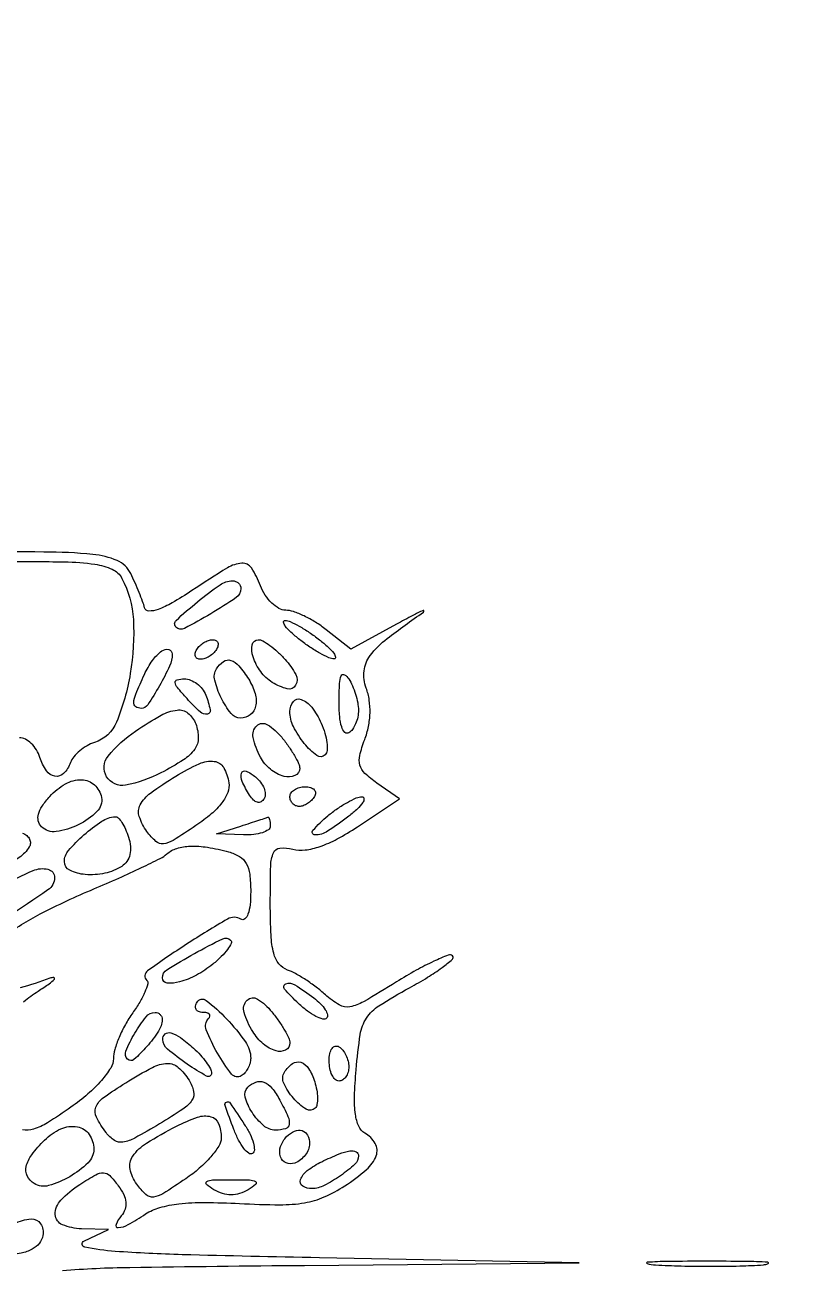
# Model space of a CAD drawing. Extents: x 24 to 1546, y 0 to 2379.
# Drawn here: x 635 to 713.8, y 1478.9 to 1605.7 of the extents above; entities that cross this region are included whole.
import ezdxf

# ---------------------------------------------------------------- set-up
doc = ezdxf.new("R2010")
doc.units = 0
doc.header["$MEASUREMENT"] = 0
doc.layers.get('0').update_dxf_attribs({"linetype": 'CONTINUOUS'})

msp = doc.modelspace()

# ---------------------------------------------------------------- linework, layer by layer
for points in [[(339.46395, 1554.999339, -0.000003), (282.698834, 1555.153426, -0.227171)], [(465.537864, 1516.025958, 0.00052), (514.769083, 1516.135333, 0.000015), (559.321584, 1516.282001, 0.198049), (559.82472, 1516.491386, 0.666901), (559.738404, 1516.700818, 0.000016), (515.705282, 1516.855093, 0.000528), (466.942902, 1516.972909, 0.000315)], [(638.790692, 1478.687219, -0.016172), (645.671988, 1479.006554, -0.001353), (663.5, 1479.208497), (691.5, 1479.449896), (665, 1479.974948, -0.001609), (651.014348, 1480.297076, -0.011239), (644.190524, 1480.629815, -0.033659), (641.074224, 1481.064178, -0.718694), (641, 1481.686614), (643.5, 1482.873227), (640.75, 1482.936614, -0.092332), (638.799126, 1483.346694, -0.293683), (638.072461, 1484.390468, -0.204376), (638.632635, 1485.85057, -0.055362), (640.583091, 1487.462486, -0.015306), (642.193172, 1488.448372, -0.139021), (642.984826, 1488.644243, -0.193822), (643.632966, 1488.357425, -0.034992), (644.500407, 1487.330331, -0.042828), (645.050255, 1486.424927, -0.091446), (645.273866, 1485.640742, -0.111403), (645.183585, 1484.93086, -0.086297), (644.794871, 1484.252835, 0.075476), (644.265142, 1483.373223, 0.559944), (644.497434, 1483.054294, 0.10914), (645.492261, 1483.358779, 0.016403), (647.285652, 1484.451511, -0.077942), (648.727073, 1485.102954, -0.039629), (650.685434, 1485.478945, -0.028945), (653.304251, 1485.616806, -0.011908), (656.858844, 1485.51336, 0.011157), (660.969542, 1485.387553, 0.043588), (663.500854, 1485.587535, 0.061662), (665.490403, 1486.179357, 0.040606), (667.595997, 1487.311849, 0.034445), (669.801373, 1488.965866, 0.124926), (670.797612, 1490.391653, 0.22429), (670.698735, 1491.625467, 0.130855), (669.632286, 1492.70031, -0.15963), (669.019253, 1493.392091, -0.068202), (668.682826, 1494.596732, -0.042089), (668.587686, 1496.424145, -0.013303), (668.748167, 1499.154141, -0.016021), (669.172452, 1502.752725, -0.107327), (669.80857, 1504.426269, -0.107949), (671.08014, 1505.68082, -0.016293), (674.183391, 1507.503297, 0.012606), (676.042628, 1508.576836, 0.022052), (677.516888, 1509.570244, 0.019052), (678.56565, 1510.409947, 0.435509), (678.578112, 1510.755222, 0.300054), (678.145733, 1510.843944, 0.01332), (676.672357, 1510.208356, 0.018716), (674.886192, 1509.298057, 0.011855), (672.87248, 1508.11151, -0.006982), (669.505077, 1506.082852, -0.087825), (668.117436, 1505.571525, -0.179569), (667.032094, 1505.766225, -0.049694), (665.611879, 1506.806432, 0.021423), (664.675072, 1507.577453, 0.017221), (663.606302, 1508.326587, 0.017552), (662.569135, 1508.950852, 0.041881), (661.75, 1509.319603, -0.143504), (660.879859, 1509.94653, -0.10235), (660.346405, 1511.030319, -0.052244), (660.0718, 1512.859464, -0.011156), (660, 1516.077023, -0.005923), (660.046157, 1519.973551, -0.091777), (660.319732, 1521.277983, -0.283509), (660.975492, 1521.754606, -0.080646), (662.286424, 1521.64296, 0.09232), (663.560805, 1521.564122, 0.052549), (665.06992, 1521.91323, 0.041272), (666.829582, 1522.688162, 0.021868), (668.873943, 1523.916547), (673.17504, 1526.76399), (670.867599, 1528.380184, -0.035764), (669.646773, 1529.372498, -0.136499), (669.142586, 1530.203277, -0.128981), (669.124998, 1531.202489, -0.030504), (669.621972, 1532.809446, 0.04059), (670.007826, 1534.152361, 0.042087), (670.165574, 1535.5237, 0.043709), (670.089919, 1536.850542, 0.052547), (669.781694, 1538.0611, -0.11604), (669.564536, 1539.813879, -0.135096), (670.179838, 1541.370874, -0.068181), (671.919977, 1543.126156, -0.012648), (675.606047, 1545.804058, 0.277821), (675.664521, 1545.932972, 0.506444), (675.580061, 1545.981002, 0.015838), (674.536393, 1545.474047, 0.003912), (672.857992, 1544.575191), (668.215983, 1542.042267), (665.700262, 1544.021134, 0.027899), (664.618333, 1544.778494, 0.027102), (663.448534, 1545.418708, 0.028158), (662.360272, 1545.866381, 0.083685), (661.56752, 1546, -0.130433), (660.878799, 1546.182773, -0.063403), (660.14629, 1546.734375, -0.056423), (659.483655, 1547.543823, -0.052535), (659, 1548.5, 0.054143), (658.07721, 1550.309904, 0.271848), (657.098846, 1550.794936, 0.120689), (655.627528, 1550.322277, 0.008722), (652, 1548.004845, -0.014501), (649.990219, 1546.753372, -0.045195), (648.547389, 1546.078327, -0.089109), (647.613811, 1545.918523, -0.339131), (647.176879, 1546.259126, 0.024784), (646.9799, 1546.88634, 0.008004), (646.627793, 1547.794512, 0.00796), (646.2033, 1548.793529, 0.008852), (645.761396, 1549.743467, 0.17929), (644.381191, 1551.062836, 0.079076), (641.898723, 1551.69733, 0.022092), (636.915901, 1551.937851, 0.001317), (621.851402, 1551.959276, 0.001516)], [(632.714816, 1550.984687, -0.004609), (639.012342, 1550.935237, -0.031246), (642.115596, 1550.687876, -0.070911), (643.876734, 1550.174584, -0.165028), (644.867755, 1549.247103, -0.11018), (646.033827, 1545.065063, -0.054601), (645.720328, 1539.53677, -0.055474), (644.318217, 1534.597191, -0.222583), (642.070076, 1532.522241, 0.054358), (641.307243, 1532.185289, 0.04388), (640.573781, 1531.670196, 0.045459), (639.97561, 1531.065516, 0.080857), (639.623766, 1530.461933, -0.100331), (638.923115, 1529.360109, -0.24869), (638.041755, 1529.071051, -0.203173), (637.164006, 1529.635476, -0.072907), (636.5, 1531, 0.06143), (636.14926, 1531.764698, 0.063346), (635.626194, 1532.4125, 0.070146), (635.017891, 1532.851329, 0.121817), (634.416728, 1533, -0.151549)], [(634.721737, 1523.276538, -0.079643), (635.162473, 1523.021044, -0.107554), (635.448529, 1522.661608, -0.124029), (635.53546, 1522.255994, -0.130204), (635.417047, 1521.865779, -0.104077), (634.402987, 1520.800952, -0.000881), (624.96813, 1514.337286, -0.001609)], [(632.833841, 1512.672716, -0.048642), (636.529756, 1515.047624, -0.019364), (642, 1517.590967, 0.00539), (644.558782, 1518.694792, 0.007072), (646.869688, 1519.76076, 0.005335), (648.776845, 1520.698559, 0.064748), (649.45, 1521.156124, -0.108934), (650.464893, 1521.722874, -0.064688), (651.837767, 1521.948777, -0.049191), (653.586641, 1521.83597, -0.024785), (655.75, 1521.369714, -0.070832), (656.86371, 1520.894551, -0.13036), (657.542805, 1520.189776, -0.098074), (657.896869, 1519.092251, -0.029143), (658, 1517.324352, -0.024262), (657.934684, 1515.979076, -0.060083), (657.722493, 1515.016856, -0.125347), (657.399234, 1514.530345, -0.333754), (657.008404, 1514.494806, 0.276401), (655.640146, 1514.514287, 0.012508), (651.469591, 1511.956643, 0.012233), (647.477928, 1509.22818, 0.462298), (647.40018, 1508.266487, -0.271734), (647.496642, 1507.896051, -0.033024), (647.203249, 1507.071717, -0.031858), (646.686241, 1506.058066, -0.02086), (645.970455, 1504.958508, 0.028702), (645.216276, 1503.759276, 0.026194), (644.578821, 1502.445094, 0.02713), (644.134973, 1501.210023, 0.072816), (644, 1500.28813, -0.141243), (643.723582, 1499.329132, -0.039257), (642.780066, 1498.061185, -0.034777), (641.393308, 1496.680889, -0.024894), (639.669077, 1495.332284, -0.013247), (637.293898, 1493.750589, -0.066146), (635.841478, 1493.086415, -0.124091), (634.733885, 1493.031125, -0.109011)], [(632.70411, 1517.83413, -0.038294), (635.817449, 1519.461867, -0.15911), (637.324113, 1519.597251, -0.349478), (638, 1518.74836, -0.249659), (637.325321, 1517.481379, -0.000685), (620.672957, 1506.312492, -0.004186)], [(634.841556, 1506.087581, -0.02816), (636.327458, 1507.168199, 0.010012), (637.44583, 1507.921065, 0.057071), (637.980566, 1508.396288, 0.631973), (637.91933, 1508.542362, 0.100036), (637.5, 1508.4778, -0.018211), (634.495294, 1507.4962, -0.074119)]]:
    msp.add_lwpolyline(points, format="xyb")
for points in [[(657, 1548.215608, -0.246774), (656.511798, 1547.286676, -0.016939), (653.927655, 1545.633379, -0.015807), (651.240223, 1544.15238, -0.325148), (650.378104, 1544.288562, -0.425799), (650.391393, 1544.963194, -0.015035), (652.569126, 1546.857622, -0.019116), (654.879009, 1548.605033, -0.153544), (656.134859, 1549, -0.089472), (656.465163, 1548.940417, -0.095172), (656.745865, 1548.769585, -0.099837), (656.933666, 1548.514856, -0.109505)], [(665, 1543, -0.018196), (665.892661, 1542.247834, -0.045003), (666.471875, 1541.618908, -0.118516), (666.648154, 1541.222464, -0.468724), (666.5, 1541.044472, -0.10753), (665.962067, 1541.161513, -0.020263), (665.059375, 1541.618908, -0.02082), (664.030469, 1542.251363, -0.017756), (663, 1543, -0.018196), (662.107339, 1543.752166, -0.045003), (661.528125, 1544.381092, -0.118516), (661.351846, 1544.777536, -0.468724), (661.5, 1544.955528, -0.10753), (662.037933, 1544.838487, -0.020263), (662.940625, 1544.381092, -0.02082), (663.969531, 1543.748637, -0.017756)], [(654.5, 1542, -0.064269), (654.189439, 1541.617474, -0.051777), (653.769763, 1541.29375, -0.053414), (653.310186, 1541.073533, -0.085235), (652.881966, 1541, -0.117858), (652.550471, 1541.079239, -0.186277), (652.357263, 1541.29375, -0.154201), (652.338175, 1541.617617, -0.076764), (652.5, 1542, -0.064269), (652.810561, 1542.382526, -0.051777), (653.230237, 1542.70625, -0.053414), (653.689814, 1542.926467, -0.085235), (654.118034, 1543, -0.117858), (654.449529, 1542.920761, -0.186277), (654.642737, 1542.70625, -0.154201), (654.661825, 1542.382383, -0.076764)], [(661.505548, 1540.993869, -0.061166), (662.590406, 1539.452808, -0.25465), (662.582181, 1538.355621, -0.340226), (661.732028, 1537.987413, -0.078869), (660.202036, 1538.642553, -0.093742), (659.019033, 1539.742264, -0.079608), (658.236259, 1541.260433, -0.126873), (658.156464, 1542.49059, -0.360269), (658.771688, 1543, -0.131052), (659.240514, 1542.874972, -0.027962), (659.953574, 1542.410699, -0.027436), (660.743101, 1541.761834, -0.023119)], [(650, 1541.547053, -0.108307), (649.729621, 1540.313483, -0.02159), (648.692339, 1538.29509, -0.016237), (647.503466, 1536.357563, -0.252139), (646.839485, 1536, -0.146266), (646.269035, 1536.170523, -0.277447), (646.068215, 1536.587773, -0.076501), (646.285402, 1537.454926, -0.007352), (647.160515, 1539.452947, -0.048503), (647.978183, 1540.86639, -0.078652), (648.950631, 1541.852612, -0.219043), (649.642988, 1541.995973, -0.349158)], [(657.79333, 1538.959323, -0.067924), (658.446589, 1537.506677, -0.123243), (658.50059, 1536.212977, -0.176856), (657.961968, 1535.341566, -0.168334), (656.976167, 1535, -0.229569), (655.995266, 1535.475424, -0.053055), (654.988992, 1537.072811, -0.052979), (654.333153, 1538.867917, -0.202189), (654.512773, 1540.020667, -0.100964), (655.225032, 1540.777874, -0.236156), (655.973297, 1540.891665, -0.142177), (656.803721, 1540.329183, -0.033696)], [(653.41655, 1537.356872, -0.034802), (653.874965, 1535.85814, -0.425842), (653.58046, 1535.406574, -0.239008), (652.865275, 1535.613388, -0.021133), (651.505548, 1536.993869, -0.011094), (650.528396, 1538.122979, -0.14057), (650.305668, 1538.632807, -0.385209), (650.498968, 1538.913657, -0.058217), (651.238024, 1539, -0.095094), (651.876927, 1538.877379, -0.066842), (652.516515, 1538.517331, -0.064584), (653.059805, 1537.985014, -0.075192)], [(668.984687, 1535.809017, -0.053738), (668.916365, 1535.116349, -0.049393), (668.701752, 1534.433213, -0.052761), (668.382022, 1533.859627, -0.101161), (668, 1533.5, -0.353927), (667.600799, 1533.550877, -0.11662), (667.278955, 1534.098287, -0.054884), (667.073097, 1535.170669, -0.021008), (667.015313, 1536.690983, -0.010352), (667.06075, 1538.528437, -0.089658), (667.242073, 1539.323367, -0.454106), (667.557873, 1539.426329, -0.115435), (668, 1539, -0.041639), (668.372512, 1538.302459, -0.026997), (668.689119, 1537.443899, -0.02712), (668.908819, 1536.565501, -0.045482)], [(665.183879, 1534.495774, -0.033483), (665.565962, 1533.482485, -0.043051), (665.771103, 1532.508555, -0.0491), (665.789965, 1531.703628, -0.17957), (665.58068, 1531.247346, -0.374137), (664.738005, 1531.188795, -0.06155), (663.466759, 1532.420499, -0.054671), (662.360712, 1534.149821, -0.115455), (662, 1535.69113, -0.170299), (662.352839, 1536.697022, -0.32453), (663.138603, 1536.913184, -0.141409), (664.221005, 1536.1071, -0.055608)], [(652.396256, 1534.409758, -0.092703), (652.657963, 1532.983955, -0.15499), (652.28826, 1531.833304, -0.096314), (651.142943, 1530.74398, -0.022769), (648.846331, 1529.420535, -0.07145), (645.24912, 1528.16991, -0.31438), (643.305606, 1529.031445, -0.318436), (643.457844, 1531.135685, -0.072032), (646.263107, 1533.687848, -0.020372), (648.861436, 1535.293924, -0.099257), (650.498329, 1535.827363, -0.203025), (651.602985, 1535.505599, -0.130826)], [(663, 1529.889216, -0.298019), (662.510104, 1529.140294, -0.173506), (661.397131, 1529.063766, -0.102844), (660.001911, 1529.789967, -0.098953), (658.98894, 1531.020667, -0.06825), (658.24895, 1533.016177, -0.265329), (658.623735, 1534.228235, -0.340455), (659.7136, 1534.333083, -0.082625), (661.159343, 1533.051547, -0.017531), (661.864026, 1532.116066, -0.020858), (662.459307, 1531.184952, -0.020163), (662.891, 1530.36934, -0.112086)], [(655.770845, 1528.421672, -0.12865), (655.6557, 1527.432412, -0.070927), (655.05375, 1526.364766, -0.053159), (653.973974, 1525.231469, -0.027245), (652.408149, 1524.043878, -0.009181), (650.091372, 1522.539054, -0.109804), (649.091079, 1522.18639, -0.217242), (648.332871, 1522.427271, -0.051038), (647.419337, 1523.4412, -0.078445), (646.640299, 1524.95677, -0.202456), (646.738197, 1526.158596, -0.116754), (647.782584, 1527.365712, -0.019396), (650.35911, 1529.077085, -0.029341), (652.75855, 1530.353377, -0.138553), (654.283582, 1530.591405, -0.236686), (655.245477, 1529.953834, -0.095443)], [(659.36399, 1526.77993, -0.125121), (659.051172, 1526.477647, -0.192588), (658.683119, 1526.426228, -0.136748), (658.284273, 1526.651173, -0.055227), (657.890313, 1527.143237, -0.032662), (657.119074, 1528.556723, -0.188345), (657.067401, 1529.391093, -0.444336), (657.530403, 1529.600113, -0.070243), (658.48899, 1529.009138, -0.057015), (659.012749, 1528.462651, -0.069165), (659.360229, 1527.844561, -0.082132), (659.486507, 1527.252514, -0.151089)], [(642.777507, 1526.916797, -0.251686), (642.325379, 1525.469949, -0.080084), (640.419003, 1524.123419, -0.078883), (638.161006, 1523.430637, -0.235635), (636.671503, 1523.928497, -0.137734), (636.342709, 1524.514029, -0.126657), (636.352438, 1525.205711, -0.084281), (636.734659, 1526.029972, -0.033312), (637.512122, 1527.013395, -0.079357), (639.110256, 1528.29744, -0.135015), (640.759848, 1528.718759, -0.182885), (642.061081, 1528.198856, -0.161035)], [(664.5, 1527, -0.06081), (664.193797, 1526.617485, -0.051032), (663.7871, 1526.29375, -0.053229), (663.346558, 1526.073302, -0.089642), (662.940983, 1526, -0.105429), (662.581949, 1526.076556, -0.099231), (662.276414, 1526.29375, -0.096318), (662.071618, 1526.618268, -0.092995), (662, 1527, -0.153634), (662.120018, 1527.381379, -0.097988), (662.457961, 1527.70625, -0.080552), (662.962904, 1527.925455, -0.062283), (663.559017, 1528, -0.066118), (664.110654, 1527.926733, -0.138808), (664.478525, 1527.70625, -0.191142), (664.607943, 1527.379648, -0.139169)], [(668, 1525, -0.023266), (665.83585, 1523.463877, -0.147635), (664.552827, 1523.098269, -0.642303), (664.346231, 1523.569276, -0.036934), (665.860784, 1525.033269, -0.022122), (666.848198, 1525.784457, -0.024757), (667.862732, 1526.415741, -0.025122), (668.770807, 1526.862118, -0.106945), (669.360784, 1526.977764, -0.404929), (669.551892, 1526.78527, -0.154958), (669.43098, 1526.387624, -0.054889), (668.883748, 1525.753942, -0.021254)], [(645.539625, 1522.875154, -0.053604), (645.731847, 1521.927993, -0.079658), (645.67626, 1521.085186, -0.092603), (645.376733, 1520.39512, -0.103321), (644.857012, 1519.890467, -0.088819), (643.123266, 1519.182645, -0.073504), (641.129732, 1519.055502, -0.092549), (639.558107, 1519.486446, -0.287175), (639, 1520.378028, -0.180539), (639.419125, 1521.500956, -0.033443), (640.999134, 1523.093902, -0.035259), (642.814907, 1524.480355, -0.126911), (644.182612, 1524.947548, -0.224913), (644.490071, 1524.829789, -0.045735), (644.862812, 1524.360419, -0.040031), (645.231499, 1523.685103, -0.028101)], [(660, 1524, -0.247444), (659.8017, 1523.623838, -0.071149), (659.192188, 1523.323031, -0.053647), (658.303399, 1523.134337, -0.034573), (657.25, 1523.09968), (654.5, 1523.19936), (657, 1524, 0.000662), (657.976003, 1524.313996, 0.000952), (658.839062, 1524.594733, 0.000496), (659.569896, 1524.834804, 0.015258), (659.75, 1524.90032, -0.370704), (659.845932, 1524.867397, -0.064928), (659.926563, 1524.676969, -0.044027), (659.98213, 1524.376479, -0.02372)], [(654.139216, 1509.91392, -0.045783), (652.467936, 1508.795539, -0.05817), (650.746628, 1508.103974, -0.090838), (649.47112, 1507.995753, -0.386213), (649, 1508.514698, -0.258775), (649.461104, 1509.345975, -0.012732), (652.262209, 1510.996439, -0.011931), (655.148249, 1512.51045, -0.322307), (655.953689, 1512.376898, -0.31558), (656.011895, 1512.040866, -0.048807), (655.646041, 1511.426912, -0.0397), (655.00469, 1510.687192, -0.023982)], [(664.426999, 1506.478529, -0.033801), (665.121055, 1505.875598, -0.055396), (665.608495, 1505.269465, -0.077381), (665.835245, 1504.750814, -0.26685), (665.743115, 1504.409781, -0.273254), (665.359953, 1504.311163, -0.049498), (664.649367, 1504.595382, -0.041214), (663.78579, 1505.13895, -0.02647), (662.877554, 1505.899449, -0.028094), (661.455, 1507.382443, -0.521108), (661.592282, 1507.914853, -0.234883), (662.491057, 1507.821277, -0.020637)], [(657.998779, 1500.309017, -0.070673), (657.928352, 1499.809573, -0.05283), (657.718401, 1499.29407, -0.053418), (657.408851, 1498.840683, -0.078016), (657.042588, 1498.526321, -0.379896), (656.056378, 1498.698188, -0.038432), (654.606309, 1500.839173, -0.037136), (653.466456, 1503.233865, -0.297165), (653.706549, 1504.373216, 0.133607), (653.842481, 1504.610759, 0.259813), (653.789171, 1504.815882, 0.152445), (653.535255, 1504.956444, 0.050799), (653.10765, 1505, -0.095643), (652.68993, 1505.080641, -0.173597), (652.43273, 1505.30859, -0.172052), (652.377306, 1505.649685, -0.093745), (652.531223, 1506.05052, -0.446464), (653.468686, 1506.218595, -0.036871), (655.536058, 1504.345537, -0.036358), (657.457176, 1502.00968, -0.154863)], [(662, 1501.889216, -0.279699), (661.559878, 1501.163989, -0.196104), (660.583378, 1501.073321, -0.10409), (659.283692, 1501.786963, -0.075888), (658.20667, 1503.040677, -0.067769), (657.323761, 1505.002372, -0.270926), (657.626671, 1506.231826, -0.355671), (658.695953, 1506.35712, -0.081013), (660.159343, 1505.051547, -0.017531), (660.864026, 1504.116066, -0.020858), (661.459307, 1503.184952, -0.020163), (661.891, 1502.36934, -0.112086)], [(648.968197, 1504.25, -0.134196), (648.594906, 1503.081349, -0.035934), (647.406824, 1501.511383, -0.033262), (646.097035, 1500.203557, -0.394651), (645.441045, 1500.225622, -0.30297), (645.274043, 1501.062176, -0.034767), (646.172231, 1502.871307, -0.035525), (647.332373, 1504.562182, -0.228462), (648.240547, 1505, -0.098792), (648.527918, 1504.94266, -0.10201), (648.767568, 1504.779687, -0.102634), (648.922193, 1504.536165, -0.101231)], [(652.171259, 1501.345012, -0.024578), (652.871272, 1500.645963, -0.028553), (653.462807, 1499.914241, -0.029452), (653.883898, 1499.248338, -0.126922), (654, 1498.798327, -0.567793), (653.507729, 1498.504586, -0.028095), (651.532849, 1499.718072, -0.023566), (649.512973, 1501.267289, -0.209881), (649.031425, 1502.25, -0.234354), (649.275355, 1502.798402, -0.24803), (649.849397, 1502.918132, -0.08845), (650.841884, 1502.430032, -0.025521)], [(668, 1499.440983, -0.067639), (667.925146, 1498.890182, -0.08433), (667.70625, 1498.423289, -0.09965), (667.38134, 1498.111069, -0.142666), (667, 1498, -0.195654), (666.618015, 1498.155423, -0.086673), (666.29375, 1498.604836, -0.066561), (666.073608, 1499.270941, -0.0466), (666, 1500.059017, -0.047867), (666.071541, 1500.804599, -0.104212), (666.29375, 1501.33165, -0.181468), (666.621877, 1501.558599, -0.202618), (667, 1501.5, -0.08825), (667.382836, 1501.157656, -0.053305), (667.70625, 1500.640225, -0.051278), (667.925833, 1500.038022, -0.061875)], [(651.719316, 1498.077838, -0.086274), (652.183208, 1496.936744, -0.205134), (652.013087, 1496.055266, -0.097086), (651.093458, 1495.142004, -0.012185), (648.709863, 1493.634326, -0.009741), (646.184731, 1492.188059, -0.08512), (644.968065, 1491.770193, -0.186915), (644.1069, 1491.952454, -0.085161), (643.25, 1492.747617, -0.045351), (642.268509, 1494.305499, -0.214918), (642.218965, 1495.333395, -0.143919), (642.976033, 1496.306636, -0.017528), (645.25, 1497.825103, -0.016928), (647.983635, 1499.389751, -0.112206), (649.492422, 1499.795202, -0.194538), (650.612656, 1499.39233, -0.070879)], [(664.523918, 1497.924639, -0.032906), (664.730759, 1497.085029, -0.039911), (664.808431, 1496.278226, -0.044197), (664.760197, 1495.610775, -0.157514), (664.567497, 1495.234163, -0.34979), (663.649291, 1495.130499, -0.076292), (662.357341, 1496.247365, -0.068517), (661.372744, 1497.787386, -0.25151), (661.440693, 1498.904039, -0.099682), (662.254809, 1499.773945, -0.236091), (663.107793, 1499.908203, -0.180347), (663.902159, 1499.286032, -0.060618)], [(660.964816, 1496.065741, -0.015885), (661.800921, 1494.376598, -0.142732), (661.918492, 1493.567579, -0.298368), (661.542058, 1493.137647, -0.068037), (660.535184, 1493, -0.180015), (659.324041, 1493.45065, -0.070866), (658.13632, 1494.81342, -0.075697), (657.437741, 1496.359958, -0.270997), (657.70185, 1497.368517, -0.111052), (658.532333, 1497.894061, -0.182712), (659.353246, 1497.878928, -0.129511), (660.164106, 1497.278407, -0.046122)], [(657.373875, 1493.552147, -0.030208), (657.930779, 1492.578685, -0.047526), (658.273666, 1491.679374, -0.061127), (658.378503, 1490.972222, -0.266638), (658.184715, 1490.61416, -0.310509), (657.80208, 1490.632757, -0.064972), (657.298862, 1491.131036, -0.047267), (656.765008, 1491.971106, -0.027687), (656.282695, 1493.062013, -0.004729), (655.381006, 1495.521009, -0.390924), (655.526751, 1495.862571, -0.363512), (655.900103, 1495.75717, -0.004571)], [(642, 1491.053526, -0.202829), (641.410232, 1489.659481, -0.061768), (639.542362, 1488.248459, -0.061918), (637.395589, 1487.341069, -0.210477), (635.925064, 1487.546313, -0.13946), (635.215068, 1488.323749, -0.175807), (635.104106, 1489.285221, -0.104941), (635.671785, 1490.483967, -0.033515), (636.977319, 1491.977319, -0.090525), (638.647031, 1493.131534, -0.152714), (640.322076, 1493.335542, -0.197772), (641.527924, 1492.558549, -0.153155)], [(654.993167, 1492.190983, -0.142005), (654.753665, 1491.377017, -0.037105), (653.929119, 1490.27524, -0.034636), (652.761139, 1489.108391, -0.029436), (651.380471, 1488.043878, -0.008859), (649.048993, 1486.515558, -0.113969), (648.071466, 1486.17464, -0.219982), (647.321789, 1486.426792, -0.045506), (646.377524, 1487.498383, -0.109995), (645.708409, 1489.028401, -0.201494), (645.980238, 1490.339, -0.104025), (647.369369, 1491.662799, -0.01977), (650.4283, 1493.391888, -0.034427), (652.570905, 1494.31327, -0.14974), (653.93603, 1494.367938, -0.240649), (654.721038, 1493.666035, -0.09351)], [(664, 1491.606989, -0.096313), (663.888097, 1491.031441, -0.06686), (663.559375, 1490.454091, -0.064359), (663.073431, 1489.962529, -0.074185), (662.5, 1489.638374, -0.195018), (661.607668, 1489.655147, -0.220185), (661.037737, 1490.287727, -0.157174), (661.050241, 1491.338106, -0.11594), (661.666667, 1492.333333, -0.091279), (662.483012, 1492.895843, -0.182764), (663.253789, 1492.941956, -0.2062), (663.798777, 1492.474959, -0.114399)], [(669, 1490.360243, -0.211376), (668.630025, 1489.524183, -0.031597), (667.159543, 1488.348656, -0.034892), (665.495649, 1487.347972, -0.112031), (664.25, 1487.031803, -0.149097), (663.299956, 1487.295325, -0.351838), (663.078701, 1487.946408, -0.1458), (663.773524, 1488.882364, -0.048354), (665.25, 1489.779505, -0.014251), (667.01041, 1490.5675, -0.059754), (668.125019, 1490.87959, -0.157039), (668.741351, 1490.78146, -0.282519)], [(657.75, 1486.919901, -0.056781), (656.866815, 1486.531862, -0.075275), (656, 1486.40062, -0.075275), (655.133185, 1486.531862, -0.056781), (654.25, 1486.919901, -0.041508), (653.494471, 1487.448383, -0.520875), (653.518836, 1487.741377, -0.125099), (654.112918, 1487.911248, -0.007401), (656, 1487.939183, -0.007401), (657.887082, 1487.911248, -0.125099), (658.481164, 1487.741377, -0.520875), (658.505529, 1487.448383, -0.041508)], [(636.815135, 1482.25, -0.124701), (636.446169, 1481.456692, -0.10078), (635.717292, 1480.859454, -0.071388), (634.582266, 1480.454066, -0.031012), (632.991811, 1480.232366), (629.5, 1479.964731), (631.860784, 1481.982366, -0.044865), (633.900992, 1483.431246, -0.119026), (635.602838, 1483.940777, -0.265843), (636.572277, 1483.45357, -0.195601)], [(699.286513, 1479.259922, 0.009604), (701.881008, 1479.147631, 0.006105), (704.904699, 1479.11184, 0.006131), (707.873938, 1479.149357, 0.011299), (710.286513, 1479.264024, 0.099936), (710.763171, 1479.395585, 0.764402), (710.737288, 1479.521315, 0.012902), (708.449157, 1479.605233, 0.002807), (704.5, 1479.625933, 0.002694), (700.559407, 1479.603228, 0.014736), (698.431038, 1479.516725, 0.85479), (698.42035, 1479.392998, 0.045022)]]:
    msp.add_lwpolyline(points, format="xyb", close=True)

doc.saveas('drawing.dxf')
